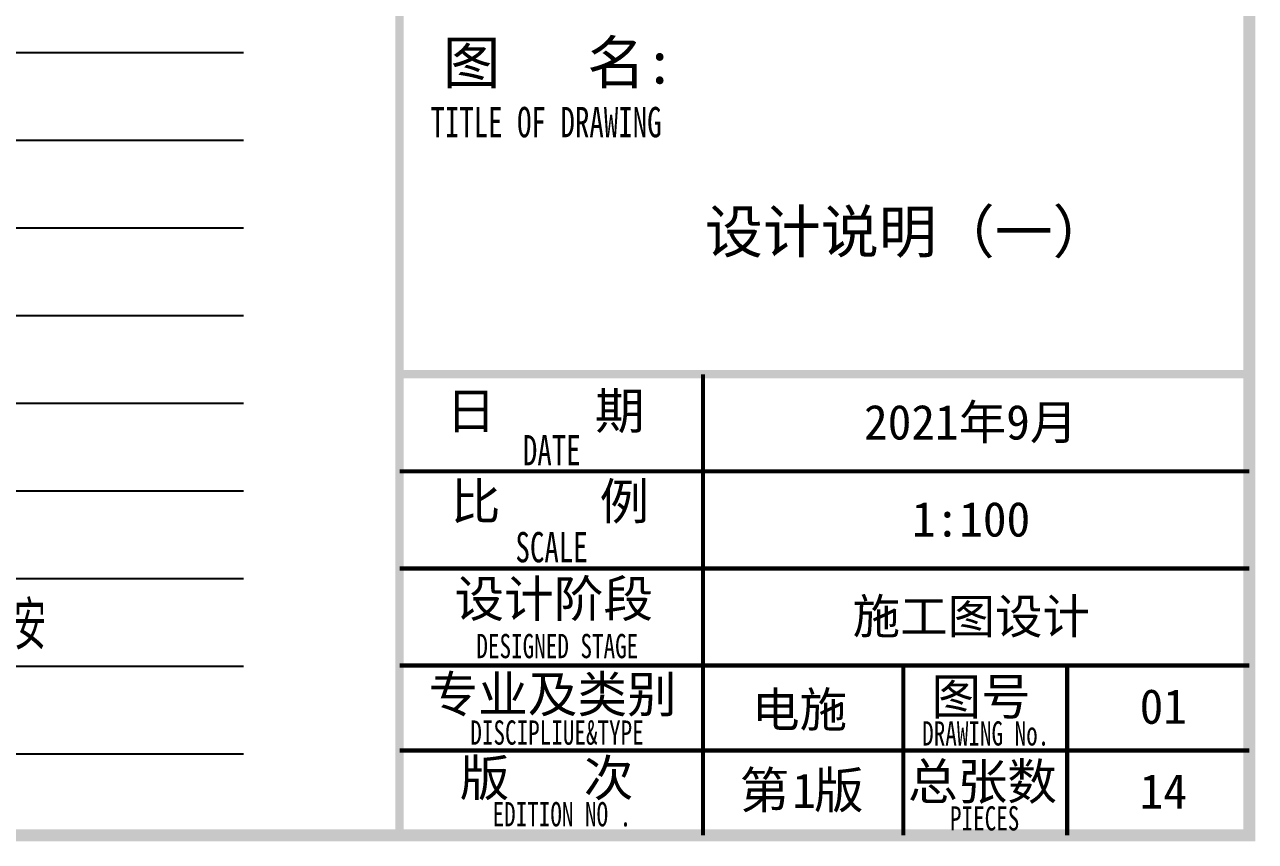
# Model space of a CAD drawing. Extents: x 2803505 to 5851001, y -1372902 to 24339.
# Drawn here: x 2881815 to 2891953, y -628904 to -622172 of the extents above; entities that cross this region are included whole.
import ezdxf

# ---------------------------------------------------------------- set-up
doc = ezdxf.new("R2010")
doc.units = 0
doc.header["$LTSCALE"] = 1000
doc.header["$MEASUREMENT"] = 0
for name, color, linetype in [('!!电气', 1, 'CONTINUOUS'), ('TEL_TEXT', 7, 'CONTINUOUS'), ('图签文字', 4, 'CONTINUOUS')]:
    doc.layers.add(name, color=color, linetype=linetype)
for name, color, linetype, lineweight in [('可改文字', 6, 'CONTINUOUS', 18), ('图框', 147, 'CONTINUOUS', 20), ('图签', 147, 'CONTINUOUS', 18)]:
    doc.layers.add(name, color=color, linetype=linetype, lineweight=lineweight)
doc.styles.add('TSSD_Dimension', font='Tssdeng.shx', dxfattribs={"width": 0.7, "bigfont": 'tssdchn.shx'})
doc.styles.add('宋体', font='', dxfattribs={"height": 4})
doc.styles.add('建筑图签-1', font='simhei.ttf', dxfattribs={"width": 0.7})
doc.styles.get('宋体').set_extended_font_data('SimSun')

# ---------------------------------------------------------------- blocks, each defined once
blk = doc.blocks.new('A$C3F294DF5')
at = {"layer": '图框'}
for points, const_width in [([(-7000, -700), (-7000, 39300)], 70), ([(-7000, 3100), (0, 3100)], 70), ([(-4500, 700), (-4500, 3100)], 35), ([(-7000, 2300), (0, 2300)], 35), ([(-7000, 1500), (0, 1500)], 35), ([(-7000, 700), (0, 700)], 35), ([(-7000, 700), (-500, 700)], 35), ([(-4500, -700), (-4500, 700)], 35), ([(-2850, -700), (-2850, 700)], 35), ([(-2850, -700), (-2850, 700)], 35), ([(-2850, -700), (-2850, 700)], 35), ([(-1500, -700), (-1500, 700)], 35), ([(-7000, 0), (-2850, 0)], 35), ([(-2850, 0), (0, 0)], 35)]:
    blk.add_lwpolyline(points, dxfattribs=dict(at, const_width=const_width))
at = {"layer": '图签', "color": 154, "style": '宋体'}
for s, p in [('2021年9月', (-3174, 2562)), ('1:100', (-2780, 1762)), ('施工图设计', (-3268, 962)), ('电施', (-4096, 193)), ('14', (-903, -481))]:
    blk.add_text(s, height=286.7, dxfattribs=at).set_placement(p)
at = {"layer": '图签文字', "color": 7, "style": '建筑图签-1'}
for s, height, p in [('图   名:', 350, (-6645, 5495)), ('日    期', 300, (-6616, 2649)), ('比    例', 300, (-6578, 1902)), ('设计阶段', 300, (-6548, 1100)), ('专业及类别', 300, (-6762, 313)), ('图号', 300, (-2619, 294)), ('版   次 ', 300, (-6504, -377)), ('总张数', 300, (-2812, -406)), ('第 版', 300, (-4199, -477))]:
    blk.add_text(s, height=height, dxfattribs=at).set_placement(p)
at = {"layer": '图签文字', "style": '建筑图签-1', "width": 0.7}
for s, height, p in [('TITLE OF DRAWING', 250, (-6746, 5053)), ('DATE', 250, (-5984, 2349)), ('SCALE', 250, (-6045, 1550)), ('DESIGNED STAGE', 200, (-6367, 760)), ('DISCIPLIUE&TYPE', 200, (-6417, 47)), ('DRAWING No.', 200, (-2695, 40)), ('EDITION NO .', 200, (-6234, -626)), ('PIECES', 200, (-2466, -660))]:
    blk.add_text(s, height=height, dxfattribs=at).set_placement(p)

msp = doc.modelspace()

# ---------------------------------------------------------------- linework, layer by layer
at = {"layer": 'TEL_TEXT', "color": 0}
for p, q in [((2862248.3, -622402.1), (2883618.4, -622402.1)), ((2862248.3, -623124.6), (2883618.4, -623124.6)), ((2862248.3, -623847.1), (2883618.4, -623847.1)), ((2862248.3, -624569.5), (2883618.4, -624569.5)), ((2862248.3, -625292), (2883618.4, -625292)), ((2862248.3, -626014.4), (2883618.4, -626014.4)), ((2862248.3, -626736.9), (2883618.4, -626736.9)), ((2862248.3, -627459.3), (2883618.4, -627459.3)), ((2862248.3, -628181.8), (2883618.4, -628181.8))]:
    msp.add_line(p, q, dxfattribs=at)
at = {"layer": '图框', "const_width": 100}
msp.add_lwpolyline([(2836003.5, -628853.6), (2891903.5, -628853.6), (2891903.5, -588853.6), (2836003.5, -588853.6)], close=True, dxfattribs=at)

# ---------------------------------------------------------------- block references
at = {"layer": '!!电气'}
msp.add_blockref('A$C3F294DF5', (2891903.5, -628153.6), dxfattribs=at)

# ---------------------------------------------------------------- texts
at = {"layer": 'TEL_TEXT', "style": 'TSSD_Dimension', "width": 0.7}
msp.add_text('质量验收规范》GB50601、《电气装置安装工程接地装置施工及验收规范》GB50169、《电气装置安装工程低压电器施工及验收规范》GB50254、《电气装置安', height=400, dxfattribs=at).set_placement((2862457, -627323.8))
at = {"layer": '可改文字', "color": 1, "style": '宋体'}
msp.add_text('设计说明（一）', height=350, dxfattribs=at).set_placement((2887419.1, -624053))
at = {"layer": '图签', "color": 1, "style": '宋体'}
for s, height, p in [('01', 286.68, (2891000.1, -627934.5)), ('1', 286.7, (2888139.4, -628628.5))]:
    msp.add_text(s, height=height, dxfattribs=at).set_placement(p)

doc.saveas('drawing.dxf')
